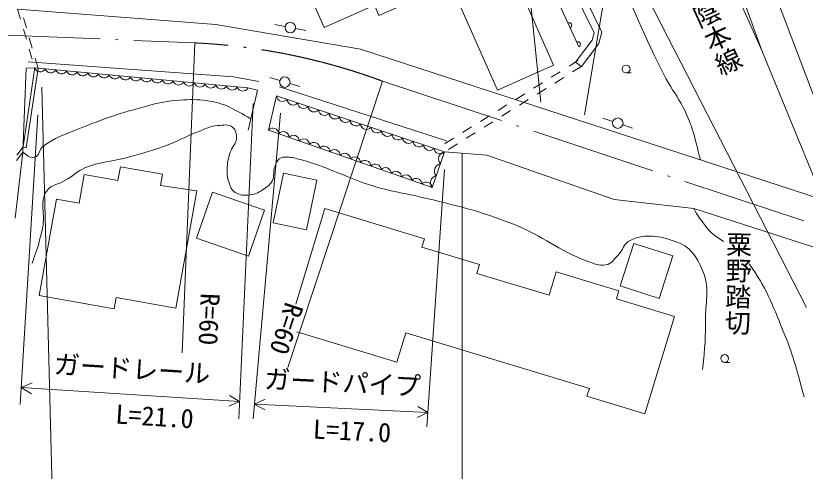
# Model space of a CAD drawing. Units: millimetres, scale not verified. Extents: x 40000 to 680000, y 20000 to 380000.
# Drawn here: x 332152 to 407742, y 240081 to 283666 of the extents above; entities that cross this region are included whole.
import ezdxf
from ezdxf.enums import TextEntityAlignment as Align

# ---------------------------------------------------------------- set-up
doc = ezdxf.new("R2010")
doc.units = ezdxf.units.MM
doc.header["$LTSCALE"] = 1000
doc.linetypes.add('LONG_DASHED_DOTTED', pattern=[15.25, 12, -1.5, 0.25, -1.5])
for name, color, linetype, lineweight in [('M-BGD', 7, 'Continuous', 13), ('M-BMK', 2, 'Continuous', 13), ('M-STR-HTXT', 7, 'Continuous', 13), ('M-STR-STRC', 7, 'Continuous', 13)]:
    doc.layers.add(name, color=color, linetype=linetype, lineweight=lineweight)
doc.layers.add('M-BMK-HTXT', color=7, linetype='Continuous')
doc.styles.add('@ＭＳ ゴシック', font='')
doc.styles.add('ＭＳ ゴシック', font='')
doc.styles.get('@ＭＳ ゴシック').set_extended_font_data('@MS Gothic')
doc.styles.get('ＭＳ ゴシック').set_extended_font_data('MS Gothic')

msp = doc.modelspace()

# ---------------------------------------------------------------- linework, layer by layer
at = {"layer": 'M-BGD'}
for p, q in [((386076, 280710), (366980, 322380)), ((372715, 313716), (388272, 282113)), ((398237, 295069), (403586, 280344)), ((403586, 280344), (397213, 294648)), ((389858, 290838), (407856, 255757)), ((332326, 284310), (351300, 282845)), ((332326, 284310), (332605, 283349)), ((333163, 282504), (332884, 283464)), ((351300, 282845), (365149, 280466)), ((356964, 282819), (357947, 282633)), ((332884, 282389), (333163, 281429)), ((358930, 282447), (359912, 282261)), ((388272, 282113), (387967, 281015)), ((333721, 280583), (333442, 281543)), ((333442, 280468), (333721, 279508)), ((365149, 280466), (409931, 265885)), ((387967, 281015), (386320, 278819)), ((419753, 240931), (403586, 280344)), ((352991, 277810), (333351, 279245)), ((334280, 278663), (334000, 279623)), ((385975, 279372), (385126, 278844)), ((386320, 278819), (385760, 279239)), ((332833, 270615), (333131, 278638)), ((333984, 278716), (332852, 271139)), ((333131, 278638), (333958, 278693)), ((334280, 278663), (333138, 271019)), ((333958, 278693), (354371, 276762)), ((384277, 278315), (383429, 277786)), ((386320, 278819), (385471, 278290)), ((390591, 278200), (391091, 278200)), ((355419, 277369), (352991, 277810)), ((356479, 277749), (357436, 277461)), ((384623, 277761), (383774, 277232)), ((355283, 276547), (354371, 276762)), ((373404, 271687), (357405, 276872)), ((358394, 277174), (359352, 276887)), ((382580, 277257), (381731, 276728)), ((382925, 276703), (382077, 276174)), ((354418, 272729), (355283, 276547)), ((357129, 275990), (356357, 272735)), ((380883, 276199), (380034, 275670)), ((381228, 275645), (380379, 275116)), ((379185, 275141), (378337, 274612)), ((379531, 274587), (378682, 274058)), ((377488, 274083), (376639, 273554)), ((388378, 273873), (389324, 273550)), ((375791, 273025), (374942, 272496)), ((377833, 273529), (376985, 273000)), ((390271, 273227), (391217, 272905)), ((376136, 272471), (375287, 271942)), ((374093, 271967), (373245, 271438)), ((374439, 271414), (373590, 270885)), ((332852, 271139), (332250, 270340)), ((333138, 271019), (332852, 271139)), ((377269, 270328), (373203, 270643)), ((332083, 264294), (332833, 270615)), ((332220, 269802), (332822, 270600)), ((389441, 266100), (377269, 270328)), ((397080, 265221), (389441, 266100)), ((415876, 259181), (397080, 265221)), ((400026, 250497), (400526, 250497))]:
    msp.add_line(p, q, dxfattribs=at)
for points in [[(367015, 324467), (372082, 313416), (387526, 282043), (387328, 281329), (385760, 279239)], [(357129, 275990), (373203, 270643), (372025, 267218), (356357, 272735)], [(358965, 256052), (361739, 265222), (371289, 262333), (371046, 261529), (376546, 259865), (376290, 259017), (383219, 256921), (383898, 259165), (389892, 257352), (389659, 256580), (395213, 254900), (392392, 245575), (386844, 247253), (387074, 248012), (369495, 253330)], [(369495, 253330), (368644, 250519), (359067, 253417)]]:
    msp.add_lwpolyline(points, dxfattribs=at)
for points in [[(383635, 278941), (378267, 276561), (373780, 286728), (366919, 283699), (366491, 284667), (361672, 282540), (358351, 290063), (359414, 290533), (351262, 309004), (365393, 315242), (366160, 313505), (369542, 314998), (372530, 308227), (371006, 307554)], [(410770, 288929), (415690, 275890), (414786, 275549), (416223, 271741), (411850, 270091), (410356, 274052), (409426, 273701), (404844, 285847), (406877, 286614), (406562, 287447)], [(349478, 266921), (347484, 255694), (341768, 256709), (341575, 255620), (334399, 256895), (336035, 266108), (338206, 265723), (338694, 268472), (341932, 267897), (342166, 269210), (346194, 268495), (346006, 267438)], [(359994, 263180), (360991, 267926), (357795, 268597), (356798, 263851)], [(350977, 266787), (355960, 265078), (354447, 260663), (349464, 262372)], [(391325, 261886), (395060, 260695), (393762, 256622), (390026, 257812)]]:
    msp.add_lwpolyline(points, close=True, dxfattribs=at)
for centre, radius in [((358438, 282540), 500), ((390591, 278575), 375), ((357915, 277318), 500), ((389797, 273389), 500), ((400026, 250872), 375)]:
    msp.add_circle(centre, radius, dxfattribs=at)
for centre, radius, start, end in [((385138, 282755), 250, 294.62068, 114.62068), ((385972, 280937), 250, 294.62068, 114.62068), ((334487, 278844), 550, 195.94474, 333.24768), ((335508, 278748), 550, 195.94474, 333.24768), ((336529, 278651), 550, 195.94474, 333.24768), ((337549, 278555), 550, 195.94474, 333.24768), ((338570, 278458), 550, 195.94474, 333.24768), ((339591, 278361), 550, 195.94474, 333.24768), ((340611, 278265), 550, 195.94474, 333.24768), ((341632, 278168), 550, 195.94474, 333.24768), ((342652, 278072), 550, 195.94474, 333.24768), ((343673, 277975), 550, 195.94474, 333.24768), ((344694, 277879), 550, 195.94474, 333.24768), ((345714, 277782), 550, 195.94474, 333.24768), ((346735, 277686), 550, 195.94474, 333.24768), ((347755, 277589), 550, 195.94474, 333.24768), ((348776, 277493), 550, 195.94474, 333.24768), ((349797, 277396), 550, 195.94474, 333.24768), ((350817, 277299), 550, 195.94474, 333.24768), ((351838, 277203), 550, 195.94474, 333.24768), ((352859, 277106), 550, 195.94474, 333.24768), ((353879, 277010), 550, 195.94474, 333.24768), ((357702, 276036), 575, 184.6584, 318.54495), ((358707, 275702), 575, 184.6584, 318.54495), ((359712, 275368), 575, 184.6584, 318.54495), ((360716, 275034), 575, 184.6584, 318.54495), ((361721, 274700), 575, 184.6584, 318.54495), ((362725, 274366), 575, 184.6584, 318.54495), ((363730, 274032), 575, 184.6584, 318.54495), ((364735, 273697), 575, 184.6584, 318.54495), ((356777, 272364), 560, 2.62156, 138.58282), ((365739, 273363), 575, 184.6584, 318.54495), ((366744, 273029), 575, 184.6584, 318.54495), ((357756, 272020), 560, 2.62156, 138.58282), ((358735, 271675), 560, 2.62156, 138.58282), ((367749, 272695), 575, 184.6584, 318.54495), ((368753, 272361), 575, 184.6584, 318.54495), ((359714, 271330), 560, 2.62156, 138.58282), ((360694, 270985), 560, 2.62156, 138.58282), ((369758, 272027), 575, 184.6584, 318.54495), ((370762, 271692), 575, 184.6584, 318.54495), ((361673, 270640), 560, 2.62156, 138.58282), ((362652, 270296), 560, 2.62156, 138.58282), ((371767, 271358), 575, 184.6584, 318.54495), ((372772, 271024), 575, 184.6584, 318.54495), ((373333, 269960), 696, 100.81211, 221.22363), ((363631, 269951), 560, 2.62156, 138.58282), ((364610, 269606), 560, 2.62156, 138.58282), ((365590, 269261), 560, 2.62156, 138.58282), ((366569, 268916), 560, 2.62156, 138.58282), ((367548, 268572), 560, 2.62156, 138.58282), ((372940, 268818), 696, 100.81211, 221.22363), ((368527, 268227), 560, 2.62156, 138.58282), ((369507, 267882), 560, 2.62156, 138.58282), ((372548, 267676), 696, 100.81211, 221.22363), ((370486, 267537), 560, 2.62156, 138.58282), ((371465, 267192), 560, 2.62156, 138.58282)]:
    msp.add_arc(centre, radius, start, end, dxfattribs=at)
for points, knots in [([(374795, 320341), (377832, 313790), (378593, 312145), (381018, 306887), (384272, 299832), (386080, 295873), (389315, 288810), (391309, 284459), (392189, 281906), (394412, 277668), (395001, 276546), (395505, 276014), (396072, 274882), (396994, 273040), (397122, 272200), (397700, 269867)], [0, 0, 0, 0, 1, 1, 1, 2, 2, 2, 3, 3, 3, 4, 4, 4, 5, 5, 5, 5]), ([(332833, 270615), (333142, 270337), (333495, 270028), (333959, 270141), (334441, 270257), (334334, 270850), (334730, 271148), (335903, 272034), (336747, 272251), (338108, 272808), (340662, 273852), (342137, 274355), (344805, 275060), (345964, 275366), (346632, 275508), (347828, 275593), (348867, 275667), (349463, 275679), (350495, 275534), (352240, 275289), (352938, 274771), (354663, 273809)], [0, 0, 0, 0, 1, 1, 1, 2, 2, 2, 3, 3, 3, 4, 4, 4, 5, 5, 5, 6, 6, 6, 7, 7, 7, 7]), ([(397909, 249812), (398140, 252112), (398218, 252806), (398206, 254731), (398194, 256517), (398626, 257658), (397909, 259294), (397311, 260660), (396714, 261605), (395301, 262080), (393721, 262612), (392571, 262845), (391034, 262199), (390337, 261906), (390338, 261237), (389790, 260717), (389383, 260332), (389217, 259916), (388663, 259828), (387964, 259716), (387551, 259942), (386885, 260184), (384015, 261226), (382729, 262551), (379892, 263680), (376462, 265046), (374411, 265476), (370824, 266347), (369535, 266660), (368792, 266742), (367505, 267059), (364241, 267861), (362636, 269050), (359385, 269903), (358906, 270029), (358635, 270123), (358140, 270141), (357832, 270152), (357614, 270151), (357370, 269963), (357099, 269754), (357067, 269515), (356955, 269192), (356786, 268703), (356928, 268361), (356718, 267888), (356545, 267499), (356296, 267362), (355947, 267118), (355472, 266785), (355160, 266599), (354584, 266525), (354026, 266454), (353634, 266455), (353162, 266762), (352796, 267000), (352718, 267300), (352569, 267711), (352402, 268172), (352384, 268464), (352391, 268955), (352401, 269614), (352493, 269986), (352688, 270615), (352853, 271149), (353256, 271360), (353280, 271919), (353300, 272357), (353261, 272703), (352925, 272985), (352496, 273346), (352062, 273185), (351502, 273163), (350727, 273133), (350336, 272835), (349606, 272571), (348280, 272090), (347617, 271616), (346287, 271148), (344829, 270635), (343987, 270420), (342494, 270022), (341067, 269642), (340184, 269695), (338819, 269133), (337982, 268788), (337646, 268343), (336863, 267888), (336200, 267504), (335624, 267538), (335144, 266940), (334910, 266648), (334843, 266421), (334789, 266051), (334669, 265226), (334850, 264749), (334789, 263917), (334738, 263234), (334601, 262863), (334433, 262199), (334213, 261325), (334093, 261027), (333722, 260006)], [0, 0, 0, 0, 1, 1, 1, 2, 2, 2, 3, 3, 3, 4, 4, 4, 5, 5, 5, 6, 6, 6, 7, 7, 7, 8, 8, 8, 9, 9, 9, 10, 10, 10, 11, 11, 11, 12, 12, 12, 13, 13, 13, 14, 14, 14, 15, 15, 15, 16, 16, 16, 17, 17, 17, 18, 18, 18, 19, 19, 19, 20, 20, 20, 21, 21, 21, 22, 22, 22, 23, 23, 23, 24, 24, 24, 25, 25, 25, 26, 26, 26, 27, 27, 27, 28, 28, 28, 29, 29, 29, 30, 30, 30, 31, 31, 31, 32, 32, 32, 33, 33, 33, 34, 34, 34, 34]), ([(397080, 265221), (397468, 264493), (397660, 264259), (398087, 263680), (398650, 262918), (399282, 262472), (399922, 262061)], [0, 0, 0, 0, 1, 1, 1, 2, 2, 2, 2]), ([(402388, 259914), (403974, 257694), (404566, 256143), (405614, 253545), (406587, 251135), (406853, 250188), (407629, 247204)], [0, 0, 0, 0, 1, 1, 1, 2, 2, 2, 2])]:
    msp.add_open_spline(points, degree=3, knots=knots, dxfattribs=at)
at = {"layer": 'M-BMK', "linetype": 'LONG_DASHED_DOTTED'}
for p, q in [((221563, 286394), (349305, 281072)), ((367280, 277407), (414921, 261614))]:
    msp.add_line(p, q, dxfattribs=at)
msp.add_arc((346382, 220822), 60321, 69.73012, 87.22244, dxfattribs=at)
at = {"layer": 'M-STR-HTXT'}
for p, q in [((382440, 275412), (375053, 346971)), ((386595, 274180), (399060, 347587)), ((349305, 281072), (348069, 251398)), ((367280, 277407), (358193, 249996)), ((354893, 275258), (353508, 245095)), ((334272, 274180), (332579, 246480)), ((357509, 274334), (354893, 245095)), ((374899, 270487), (374899, 232476)), ((373206, 268948), (371514, 244325)), ((332677, 248079), (333708, 248534)), ((332677, 248079), (353584, 246749)), ((332677, 248079), (333642, 247496)), ((353584, 246749), (352619, 247331)), ((353584, 246749), (352553, 246293)), ((355020, 246510), (356044, 246981)), ((355020, 246510), (371608, 245704)), ((355020, 246510), (355993, 245942)), ((371608, 245704), (370584, 245233)), ((371608, 245704), (370635, 246272))]:
    msp.add_line(p, q, dxfattribs=at)
at = {"layer": 'M-STR-STRC'}
msp.add_line((334652, 276840), (335688, 236125), dxfattribs=at)

# ---------------------------------------------------------------- texts
at = {"layer": 'M-BMK-HTXT', "style": '@ＭＳ ゴシック'}
for s, rotation, p in [('山陰本線', 294.352, (397471, 282117)), ('粟野踏切', 269.076, (399858, 258073))]:
    msp.add_text(s, height=1833, rotation=rotation, dxfattribs=at).set_placement(p, align=Align.BOTTOM_CENTER)
at = {"layer": 'M-STR-HTXT', "style": 'ＭＳ ゴシック'}
for s, rotation, p in [('R=60', 267.614, (349207, 254688)), ('R=60', 251.66, (356684, 254174)), ('ガードレール', 356.361, (343194, 248412)), ('ガードパイプ', 357.218, (363363, 247106)), ('L=21.0', 356.361, (345352, 243864)), ('L=17.0', 357.218, (364281, 242479))]:
    msp.add_text(s, height=1833, rotation=rotation, dxfattribs=at).set_placement(p, align=Align.BOTTOM_CENTER)

doc.saveas('drawing.dxf')
